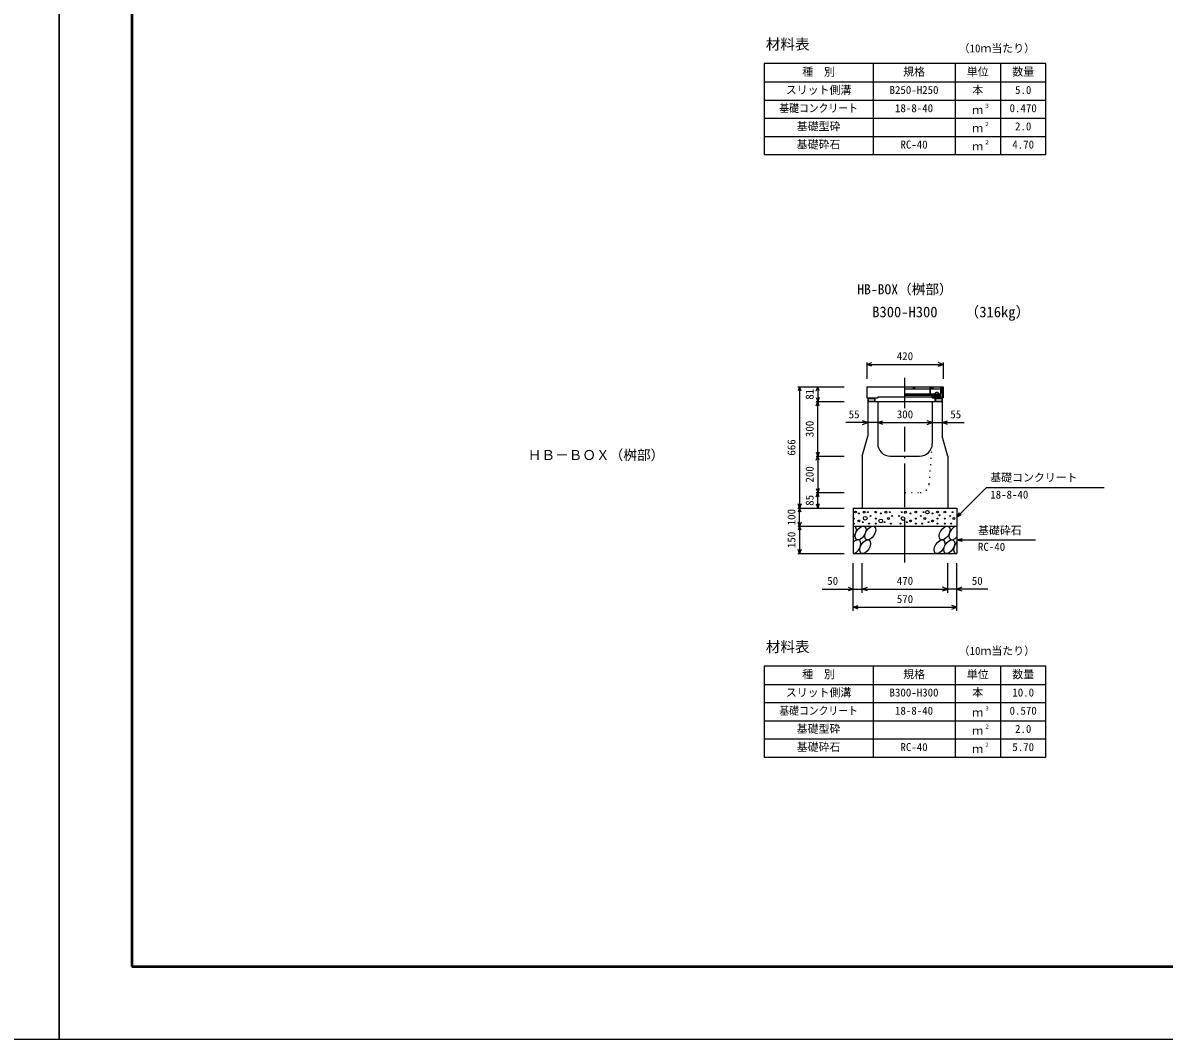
# Model space of a CAD drawing. Units: millimetres, scale not verified. Extents: x -16800 to 16800, y -5940 to 5940.
# Drawn here: x -200 to 6075, y -5940 to -352 of the extents above; entities that cross this region are included whole.
import ezdxf
from ezdxf.enums import TextEntityAlignment as Align

# ---------------------------------------------------------------- set-up
doc = ezdxf.new("R2010")
doc.units = ezdxf.units.MM
doc.header["$LTSCALE"] = 20
doc.linetypes.add('DOTTED', pattern=[1.75, 0.25, -1.5])
doc.linetypes.add('LONG_DASHED_DOTTED', pattern=[15.25, 12, -1.5, 0.25, -1.5])
for name, color, linetype, lineweight in [('0-0_DIM', 7, 'Continuous', 25), ('0-1_Defpoints', 5, 'Continuous', 25), ('0-2_HATCH', 6, 'Continuous', 25), ('0-3_HYO', 3, 'Continuous', 25), ('0-4_HYO2', 4, 'Continuous', 25), ('0-5_OUTLINE', 3, 'Continuous', 25), ('0-6_OUTLINE2', 4, 'DOTTED', 25), ('0-7_TXT', 7, 'Continuous', 25), ('0-8_WAKU', 3, 'Continuous', 25)]:
    doc.layers.add(name, color=color, linetype=linetype, lineweight=lineweight)
doc.styles.add('ＭＳ ゴシック', font='')
doc.styles.get('ＭＳ ゴシック').set_extended_font_data('MS Gothic')

msp = doc.modelspace()

# ---------------------------------------------------------------- linework, layer by layer
at = {"layer": '0-0_DIM'}
for p, q in [((4440, -2220.02), (4440, -2310.02)), ((4440, -2230.02), (4860, -2230.02)), ((4860, -2220.02), (4860, -2310.02)), ((4060.8, -2353.95), (4315, -2353.95)), ((4070.8, -2353.95), (4070.8, -3019.95)), ((4162.59, -2376.5), (4170.8, -2353.95)), ((4170.8, -2353.95), (4170.8, -2434.95)), ((4179.01, -2376.5), (4170.8, -2353.95)), ((4160.8, -2434.95), (4315, -2434.95)), ((4162.59, -2412.4), (4170.8, -2434.95)), ((4162.59, -2457.5), (4170.8, -2434.95)), ((4179.01, -2412.4), (4170.8, -2434.95)), ((4170.8, -2734.95), (4170.8, -2434.95)), ((4179.01, -2457.5), (4170.8, -2434.95)), ((4500, -2549.95), (4800, -2549.95)), ((4160.8, -2734.95), (4315, -2734.95)), ((4162.59, -2712.4), (4170.8, -2734.95)), ((4162.59, -2757.5), (4170.8, -2734.95)), ((4179.01, -2712.4), (4170.8, -2734.95)), ((4170.8, -2734.95), (4170.8, -2934.95)), ((4179.01, -2757.5), (4170.8, -2734.95)), ((4160.8, -2934.95), (4315, -2934.95)), ((4162.59, -2912.4), (4170.8, -2934.95)), ((4162.59, -2957.5), (4170.8, -2934.95)), ((4179.01, -2912.4), (4170.8, -2934.95)), ((4170.8, -3019.95), (4170.8, -2934.95)), ((4179.01, -2957.5), (4170.8, -2934.95)), ((5098.65, -2906.3), (4935, -3069.95)), ((5098.65, -2906.3), (5745.53, -2906.3)), ((4162.59, -2997.4), (4170.8, -3019.95)), ((4179.01, -2997.4), (4170.8, -3019.95)), ((4060.8, -3019.95), (4315, -3019.95)), ((4070.8, -3119.95), (4070.8, -3019.95)), ((4935, -3069.95), (4950, -3043.97)), ((4935, -3069.95), (4960.98, -3054.95)), ((4060.8, -3119.95), (4315, -3119.95)), ((4070.8, -3119.95), (4070.8, -3269.95)), ((4935, -3194.95), (4963.98, -3187.19)), ((4935, -3194.95), (5368.31, -3194.95)), ((4935, -3194.95), (4963.98, -3202.71)), ((4060.8, -3269.95), (4315, -3269.95)), ((4365, -3585.46), (4365, -3323.12)), ((4415, -3485.46), (4415, -3323.12)), ((4885, -3485.46), (4885, -3323.12)), ((4935, -3585.46), (4935, -3323.12)), ((4195, -3465.46), (4365, -3465.46)), ((4365, -3465.46), (4415, -3465.46)), ((4415, -3465.46), (4885, -3465.46)), ((4365, -3565.46), (4935, -3565.46))]:
    msp.add_line(p, q, dxfattribs=at)
at = {"layer": '0-0_DIM', "linetype": 'LONG_DASHED_DOTTED'}
for p, q in [((4650, -2471.15), (4650, -2303.95)), ((4650, -3319.95), (4650, -2573.67))]:
    msp.add_line(p, q, dxfattribs=at)
at = {"layer": '0-0_DIM'}
for points in [[(4468.19, -2240.28), (4440, -2230.02), (4468.19, -2219.76)], [(4831.81, -2240.28), (4860, -2230.02), (4831.81, -2219.76)], [(4079.01, -2376.5), (4070.8, -2353.95), (4062.59, -2376.5)], [(4500, -2549.95), (4445, -2549.95), (4324.55, -2549.95)], [(4416.81, -2560.21), (4445, -2549.95), (4416.81, -2539.69)], [(4528.19, -2560.21), (4500, -2549.95), (4528.19, -2539.69)], [(4771.81, -2560.21), (4800, -2549.95), (4771.81, -2539.69)], [(4800, -2549.95), (4855, -2549.95), (4975.45, -2549.95)], [(4883.19, -2560.21), (4855, -2549.95), (4883.19, -2539.69)], [(4079.01, -2997.4), (4070.8, -3019.95), (4062.59, -2997.4)], [(4079.01, -3042.5), (4070.8, -3019.95), (4062.59, -3042.5)], [(4079.01, -3097.4), (4070.8, -3119.95), (4062.59, -3097.4)], [(4079.01, -3142.5), (4070.8, -3119.95), (4062.59, -3142.5)], [(4079.01, -3247.4), (4070.8, -3269.95), (4062.59, -3247.4)], [(4336.81, -3455.2), (4365, -3465.46), (4336.81, -3475.73)], [(4443.19, -3475.73), (4415, -3465.46), (4443.19, -3455.2)], [(4856.81, -3475.73), (4885, -3465.46), (4856.81, -3455.2)], [(5105, -3465.46), (4935, -3465.46), (4885, -3465.46)], [(4963.19, -3455.2), (4935, -3465.46), (4963.19, -3475.73)], [(4393.19, -3575.73), (4365, -3565.46), (4393.19, -3555.2)], [(4906.81, -3575.73), (4935, -3565.46), (4906.81, -3555.2)]]:
    msp.add_lwpolyline(points, dxfattribs=at)
at = {"layer": '0-1_Defpoints'}
for points in [[(-16800, -5940), (0, -5940), (0, 5940), (-16800, 5940)], [(0, -5940), (16800, -5940), (16800, 5940), (0, 5940)]]:
    msp.add_lwpolyline(points, close=True, dxfattribs=at)
at = {"layer": '0-2_HATCH'}
for p, q in [((4440, -2353.95), (4446, -2353.95)), ((4440, -2353.95), (4440, -2414.95)), ((4446, -2353.95), (4854, -2353.95)), ((4850, -2355.95), (4650, -2355.95)), ((4650, -2363.95), (4786, -2363.95)), ((4786, -2355.95), (4786, -2391.95)), ((4790.5, -2391.95), (4790.5, -2355.95)), ((4790.5, -2363.95), (4845.5, -2363.95)), ((4845.5, -2355.95), (4845.5, -2399.95)), ((4854, -2353.95), (4854, -2408.95)), ((4854, -2353.95), (4860, -2353.95)), ((4860, -2353.95), (4860, -2414.95)), ((4440, -2414.95), (4500, -2414.95)), ((4445, -2414.95), (4445, -2434.95)), ((4445, -2434.95), (4485, -2434.95)), ((4447.3, -2417.25), (4482.7, -2417.25)), ((4482.7, -2417.25), (4482.7, -2432.65)), ((4485, -2414.95), (4485, -2434.95)), ((4500, -2408.95), (4500, -2414.95)), ((4650, -2391.95), (4845.5, -2391.95)), ((4650, -2399.95), (4845.5, -2399.95)), ((4800, -2408.95), (4800, -2399.95)), ((4844, -2403.95), (4800, -2403.95)), ((4800, -2408.95), (4800, -2414.95)), ((4800, -2408.95), (4844, -2408.95)), ((4800, -2414.95), (4860, -2414.95)), ((4812, -2399.95), (4838, -2399.95)), ((4815, -2414.95), (4815, -2434.95)), ((4855, -2434.95), (4815, -2434.95)), ((4817, -2408.95), (4817, -2399.95)), ((4817.3, -2417.25), (4852.7, -2417.25)), ((4833, -2408.95), (4833, -2399.95)), ((4838, -2408.95), (4838, -2396.95)), ((4844, -2399.95), (4844, -2408.95)), ((4852.7, -2417.25), (4852.7, -2432.65)), ((4855, -2414.95), (4855, -2434.95))]:
    msp.add_line(p, q, dxfattribs=at)
for points in [[(4703, -2355.95), (4703, -2361.95), (4697, -2361.95), (4697, -2355.95)], [(4803, -2355.95), (4803, -2361.95), (4797, -2361.95), (4797, -2355.95)], [(4850, -2355.95), (4850, -2387.95), (4845.5, -2387.95)], [(4447.3, -2417.25), (4447.3, -2432.65), (4482.7, -2432.65)], [(4500, -2408.95), (4800, -2408.95), (4854, -2408.95)], [(4812, -2408.95), (4812, -2396.95), (4838, -2396.95)], [(4817.3, -2417.25), (4817.3, -2432.65), (4852.7, -2432.65)]]:
    msp.add_lwpolyline(points, dxfattribs=at)
for centre, radius in [((4378.62, -3041.9), 5), ((4396.93, -3049.78), 2.5), ((4424.97, -3042.77), 5), ((4431.51, -3075.79), 10), ((4446, -3042.77), 2.5), ((4460.02, -3063.78), 2.5), ((4488.89, -3041.9), 5), ((4516.93, -3049.78), 2.5), ((4544.97, -3042.77), 5), ((4558.99, -3077.79), 5), ((4566, -3042.77), 2.5), ((4580.02, -3063.78), 2.5), ((4617.84, -3063.78), 2.5), ((4638.87, -3077.79), 10), ((4631.86, -3042.77), 2.5), ((4652.89, -3042.77), 5), ((4680.92, -3049.78), 2.5), ((4708.96, -3041.9), 5), ((4737.84, -3063.78), 2.5), ((4751.86, -3042.77), 2.5), ((4758.87, -3077.79), 5), ((4772.89, -3042.77), 10), ((4800.92, -3049.78), 2.5), ((4828.96, -3041.9), 5), ((4840.3, -3059.46), 2.5), ((4868.81, -3041.9), 5), ((4897.68, -3063.78), 2.5), ((4911.7, -3042.77), 2.5), ((4918.71, -3077.79), 5), ((4368.89, -3077.79), 2.5), ((4368.89, -3105.8), 2.5), ((4396.93, -3090.92), 5), ((4417.96, -3097.93), 2.5), ((4453.01, -3105.8), 2.5), ((4488.89, -3077.79), 2.5), ((4488.89, -3105.8), 2.5), ((4516.93, -3090.92), 10), ((4537.96, -3097.93), 2.5), ((4573.01, -3105.8), 2.5), ((4624.85, -3105.8), 2.5), ((4659.9, -3097.93), 2.5), ((4680.92, -3090.92), 5), ((4708.96, -3077.79), 2.5), ((4708.96, -3105.8), 2.5), ((4744.85, -3105.8), 2.5), ((4779.9, -3097.93), 2.5), ((4800.92, -3090.92), 5), ((4828.96, -3077.79), 2.5), ((4828.96, -3105.8), 2.5), ((4868.81, -3077.79), 2.5), ((4868.81, -3105.8), 2.5), ((4904.69, -3105.8), 2.5)]:
    msp.add_circle(centre, radius, dxfattribs=at)
for centre, radius, start, end in [((4825, -2395.95), 12, 355.2198, 184.78017), ((4812, -2402.62), 5.67, 28.07246, 90), ((4825, -2409.12), 12.17, 48.88789, 131.11208), ((4838, -2402.62), 5.67, 89.99997, 151.92749)]:
    msp.add_arc(centre, radius, start, end, dxfattribs=at)
for centre, start_param, end_param in [((4352.64, -3157.47), 4.385593, 6.6745444), ((4921.14, -3157.47), 0.3357715, 4.4411806), ((4377.96, -3232.46), 3.5111464, 7.548991), ((4946.46, -3232.46), 1.2110787, 3.5658734)]:
    msp.add_ellipse(centre, major_axis=(21.81, 35.31), ratio=0.5792, start_param=start_param, end_param=end_param, dxfattribs=at)
for centre in [(4405.84, -3157.47), (4459.05, -3157.47), (4867.93, -3157.47), (4431.17, -3232.46), (4840.05, -3232.46), (4893.25, -3232.46)]:
    msp.add_ellipse(centre, major_axis=(21.81, 35.31), ratio=0.5792, dxfattribs=at)
at = {"layer": '0-3_HYO'}
for p, q in [((4475, -576.86), (4475, -1076.86)), ((4925, -576.86), (4925, -1076.86)), ((5175, -576.86), (5175, -1076.86)), ((3875, -676.86), (5425, -676.86)), ((4475, -3889.41), (4475, -4389.41)), ((4925, -3889.41), (4925, -4389.41)), ((5175, -3889.41), (5175, -4389.41)), ((3875, -3989.41), (5425, -3989.41))]:
    msp.add_line(p, q, dxfattribs=at)
for points in [[(3875, -1076.86), (5425, -1076.86), (5425, -576.86), (3875, -576.86)], [(3875, -4389.41), (5425, -4389.41), (5425, -3889.41), (3875, -3889.41)]]:
    msp.add_lwpolyline(points, close=True, dxfattribs=at)
at = {"layer": '0-4_HYO2'}
for p, q in [((3875, -776.86), (5425, -776.86)), ((3875, -876.86), (5425, -876.86)), ((3875, -976.86), (5425, -976.86)), ((3875, -4089.41), (5425, -4089.41)), ((3875, -4189.41), (5425, -4189.41)), ((3875, -4289.41), (5425, -4289.41))]:
    msp.add_line(p, q, dxfattribs=at)
at = {"layer": '0-5_OUTLINE'}
for p, q in [((4445, -2439.95), (4450, -2434.95)), ((4445, -2439.95), (4445, -2624.95)), ((4450, -2434.95), (4850, -2434.95)), ((4500, -2434.95), (4500, -2664.95)), ((4800, -2434.95), (4800, -2664.95)), ((4850, -2434.95), (4855, -2439.95)), ((4855, -2439.95), (4855, -2624.95)), ((4415, -2734.95), (4445, -2624.95)), ((4885, -2734.95), (4855, -2624.95)), ((4570, -2734.95), (4730, -2734.95)), ((4885, -2734.95), (4885, -3019.95)), ((4365, -3019.95), (4365, -3119.95)), ((4365, -3019.95), (4935, -3019.95)), ((4365, -3119.95), (4935, -3119.95))]:
    msp.add_line(p, q, dxfattribs=at)
for points in [[(4415, -2734.95), (4415, -3019.95), (4885, -3019.95)], [(4935, -3019.95), (4935, -3119.95), (4935, -3269.95)], [(4365, -3119.95), (4365, -3269.95), (4935, -3269.95)]]:
    msp.add_lwpolyline(points, dxfattribs=at)
for centre, start, end in [((4570, -2664.95), 180, 270), ((4730, -2664.95), 270, 0)]:
    msp.add_arc(centre, 70, start, end, dxfattribs=at)
at = {"layer": '0-6_OUTLINE2'}
for p, q in [((4783.43, -2888.64), (4800, -2664.95)), ((4650, -2934.95), (4733.57, -2934.95))]:
    msp.add_line(p, q, dxfattribs=at)
msp.add_arc((4733.57, -2884.95), 50, 270, 355.76361, dxfattribs=at)
at = {"layer": '0-8_WAKU', "lineweight": 50}
msp.add_lwpolyline([(400, -5540), (16400, -5540), (16400, 5540), (400, 5540)], close=True, dxfattribs=at)

# ---------------------------------------------------------------- texts
at = {"layer": '0-0_DIM', "style": 'ＭＳ ゴシック'}
for s, p in [('420', (4605, -2220.02)), ('55', (4340.55, -2539.95)), ('300', (4605, -2539.95)), ('55', (4899.45, -2539.95)), ('基礎コンクリート', (5118.65, -2887.56)), ('18-8-40', (5118.65, -2981.38)), ('基礎砕石', (5051.32, -3177.78)), ('RC-40', (5051.32, -3268.47)), ('50', (4222.56, -3455.46)), ('470', (4605, -3455.46)), ('50', (5017.44, -3455.46)), ('570', (4605, -3555.46))]:
    msp.add_text(s, height=43.99, dxfattribs=at).set_placement(p, align=Align.BOTTOM_LEFT)
for s, p in [('81', (4160.8, -2424.45)), ('300', (4160.8, -2629.95)), ('666', (4060.8, -2731.95)), ('200', (4160.8, -2879.95)), ('85', (4160.8, -3007.45)), ('100', (4060.8, -3114.95)), ('150', (4060.8, -3239.95))]:
    msp.add_text(s, height=43.99, rotation=90, dxfattribs=at).set_placement(p, align=Align.BOTTOM_LEFT)
at = {"layer": '0-7_TXT', "style": 'ＭＳ ゴシック'}
for s, height, p in [('材料表', 58.65, (3885, -516.86)), ('（10ｍ当たり）', 43.99, (4945, -527.87)), ('種\u3000別', 43.99, (4085, -656.86)), ('規格', 43.99, (4640, -656.86)), ('単位', 43.99, (4990, -656.86)), ('数量', 43.99, (5240, -656.86)), ('スリット側溝', 43.99, (3995, -756.86)), ('B250-H250', 43.99, (4565, -756.86)), ('本', 43.99, (5020, -756.86)), ('5.0', 43.99, (5255, -756.86)), ('18-8-40', 43.99, (4595, -856.86)), ('３', 21.99, (5085.54, -826.5)), ('0.470', 43.99, (5225, -856.86)), ('ｍ', 43.99, (5020, -866.86)), ('基礎型砕', 43.99, (4055, -956.86)), ('ｍ', 43.99, (5020, -966.86)), ('２', 21.99, (5085.54, -926.5)), ('2.0', 43.99, (5255, -956.86)), ('基礎砕石', 43.99, (4055, -1056.86)), ('RC-40', 43.99, (4625, -1056.86)), ('２', 21.99, (5085.54, -1026.5)), ('4.70', 43.99, (5240, -1056.86)), ('ｍ', 43.99, (5020, -1066.86)), ('HB-BOX（桝部）', 54.99, (4387.5, -1861.35)), ('B300-H300', 58.65, (4470, -1988.85)), ('（316kg）', 58.65, (4978.37, -1988.85)), ('ＨＢ－ＢＯＸ（桝部）', 54.99, (2576.2, -2772.45)), ('材料表', 58.65, (3885, -3829.41)), ('（10ｍ当たり）', 43.99, (4945, -3840.41)), ('種\u3000別', 43.99, (4085, -3969.41)), ('規格', 43.99, (4640, -3969.41)), ('単位', 43.99, (4990, -3969.41)), ('数量', 43.99, (5240, -3969.41)), ('スリット側溝', 43.99, (3995, -4069.41)), ('B300-H300', 43.99, (4565, -4069.41)), ('本', 43.99, (5020, -4069.41)), ('10.0', 43.99, (5240, -4069.41)), ('18-8-40', 43.99, (4595, -4169.41)), ('ｍ', 43.99, (5020, -4179.41)), ('３', 21.99, (5085.54, -4139.04)), ('0.570', 43.99, (5225, -4169.41)), ('基礎型砕', 43.99, (4055, -4269.41)), ('ｍ', 43.99, (5020, -4279.41)), ('２', 21.99, (5085.54, -4239.04)), ('2.0', 43.99, (5255, -4269.41)), ('基礎砕石', 43.99, (4055, -4369.41)), ('RC-40', 43.99, (4625, -4369.41)), ('２', 21.99, (5085.54, -4339.04)), ('5.70', 43.99, (5240, -4369.41)), ('ｍ', 43.99, (5020, -4379.41))]:
    msp.add_text(s, height=height, dxfattribs=at).set_placement(p, align=Align.BOTTOM_LEFT)
at = {"layer": '0-7_TXT', "style": 'ＭＳ ゴシック', "width": 0.9}
for p in [(3959, -856.86), (3959, -4169.41)]:
    msp.add_text('基礎コンクリート', height=43.99, dxfattribs=at).set_placement(p, align=Align.BOTTOM_LEFT)

doc.saveas('drawing.dxf')
